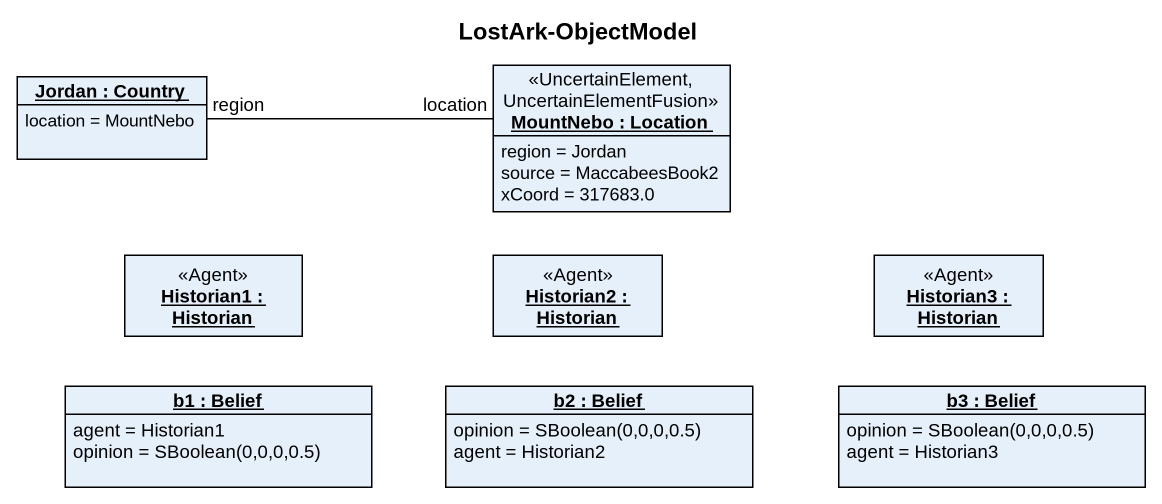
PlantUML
@startuml
title LostArk-ObjectModel
hide circle
hide empty members
object "Jordan : Country" as Jordan {
  location = MountNebo
}
object "MountNebo : Location" as MountNebo <<UncertainElement, UncertainElementFusion>> {
  region = Jordan
  source = MaccabeesBook2
  xCoord = 317683.0
}
object "Historian1 : Historian" as Historian1 <<Agent>>
object "Historian2 : Historian" as Historian2 <<Agent>>
object "Historian3 : Historian" as Historian3 <<Agent>>
object "b1 : Belief" as b1 {
  agent = Historian1
  opinion = SBoolean(0,0,0,0.5)
}
object "b2 : Belief" as b2 {
  opinion = SBoolean(0,0,0,0.5)
  agent = Historian2
}
object "b3 : Belief" as b3 {
  opinion = SBoolean(0,0,0,0.5)
  agent = Historian3
}
Jordan -right- MountNebo : region\nlocation
@enduml
